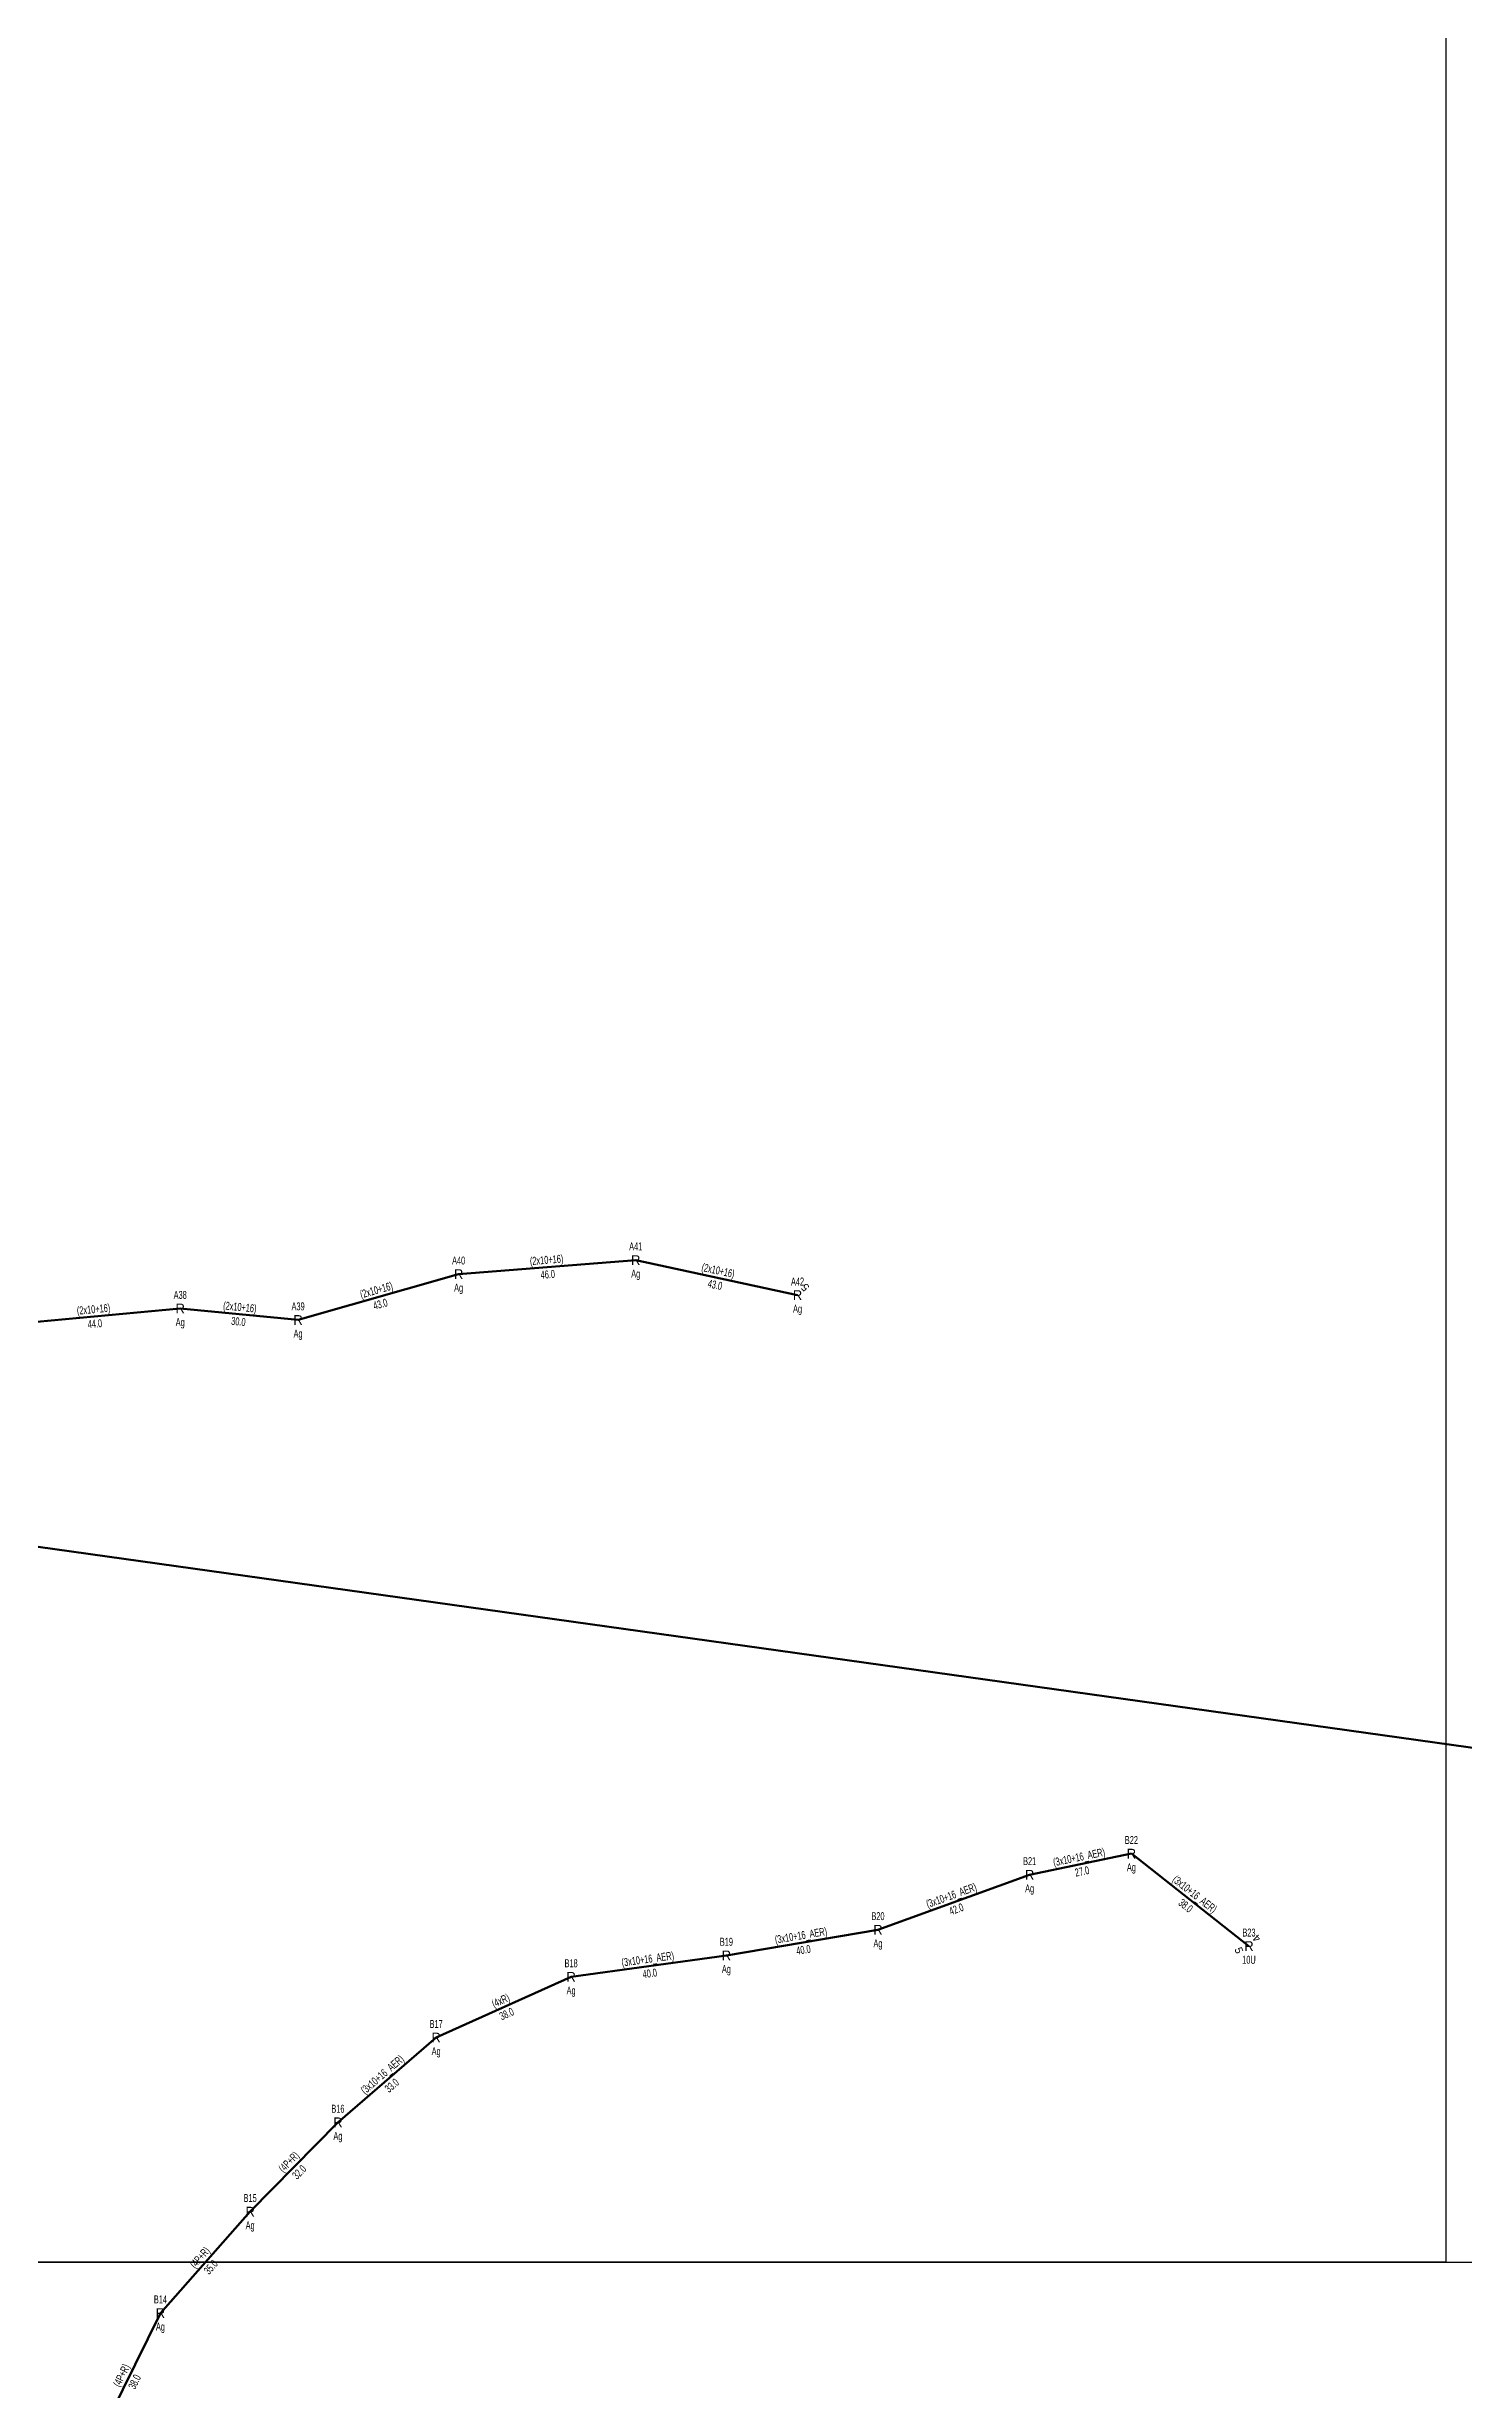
# Model space of a CAD drawing. Header units: millimetres. Extents: x 593538 to 596486, y 4087277 to 4091598.
# Drawn here: x 595523 to 595887, y 4090485 to 4091087 of the extents above; entities that cross this region are included whole.
import ezdxf
from ezdxf.enums import TextEntityAlignment as Align

# ---------------------------------------------------------------- set-up
doc = ezdxf.new("R2010")
doc.units = ezdxf.units.MM
doc.layers.add('ANTET', color=250, linetype='Continuous')
for name, color, linetype, lineweight in [('DIREK_AG_MEVCUT', 120, 'Continuous', 25), ('HAT_AG_HAVAI_MEVCUT', 126, 'Continuous', 50), ('KULLANICI', 1, 'Continuous', 25)]:
    doc.layers.add(name, color=color, linetype=linetype, lineweight=lineweight)
doc.styles.add('Direk', font='B_CAD')
doc.styles.get("Standard").update_dxf_attribs({"font": 'Arial'})

msp = doc.modelspace()

# ---------------------------------------------------------------- linework, layer by layer
at = {"layer": 'ANTET', "flags": 128}
for points in [[(594752.5, 4090517.5), (594752.5, 4091597.5), (595882.5, 4091597.5), (595882.5, 4090517.5), (594752.5, 4090517.5)], [(593952.5, 4089437.5), (593952.5, 4090517.5), (596292.5, 4090517.5), (596292.5, 4089437.5), (593952.5, 4089437.5)]]:
    msp.add_lwpolyline(points, close=True, dxfattribs=at)
at = {"layer": 'HAT_AG_HAVAI_MEVCUT'}
for p, q in [((595628.57, 4090771.65), (595674.13, 4090775.26)), ((595674.13, 4090775.26), (595715.76, 4090766.24)), ((595587.27, 4090759.85), (595628.57, 4090771.65)), ((595512.7, 4090758.7), (595556.95, 4090762.8)), ((595556.95, 4090762.8), (595587.27, 4090759.85)), ((595775.47, 4090617.14), (595801.65, 4090622.57)), ((595801.65, 4090622.57), (595831.9, 4090598.77)), ((595736.45, 4090602.99), (595775.47, 4090617.14)), ((595697.46, 4090596.4), (595736.45, 4090602.99)), ((595657.51, 4090590.87), (595697.46, 4090596.4)), ((595622.79, 4090575.26), (595657.51, 4090590.87)), ((595597.52, 4090553.45), (595622.79, 4090575.26)), ((595574.94, 4090530.48), (595597.52, 4090553.45)), ((595551.86, 4090504.4), (595574.94, 4090530.48)), ((595535.19, 4090470.67), (595551.86, 4090504.4))]:
    msp.add_line(p, q, dxfattribs=at)
at = {"layer": 'KULLANICI', "color": 6, "lineweight": 200, "flags": 128}
msp.add_lwpolyline([(594612.04, 4090825.43), (595023.3, 4090771.14), (595919.47, 4090645.63)], dxfattribs=at)
at = {"layer": 'KULLANICI', "flags": 128}
msp.add_lwpolyline([(594612.04, 4090825.43), (595023.3, 4090771.14), (595919.47, 4090645.63)], dxfattribs=at)
msp.add_lwpolyline([(594612.04, 4090825.43), (595023.3, 4090771.14), (595919.47, 4090645.63)], dxfattribs=at)

# ---------------------------------------------------------------- texts
at = {"layer": 'DIREK_AG_MEVCUT', "linetype": 'ByBlock', "width": 0.53}
for s, p in [('A40', (595628.57, 4090775.15)), ('A41', (595674.13, 4090778.76)), ('Ag', (595628.57, 4090768.15)), ('Ag', (595674.13, 4090771.76)), ('A42', (595715.76, 4090769.74)), ('A38', (595556.95, 4090766.3)), ('A39', (595587.27, 4090763.35)), ('Ag', (595715.76, 4090762.74)), ('Ag', (595556.95, 4090759.3)), ('Ag', (595587.27, 4090756.35)), ('B22', (595801.65, 4090626.07)), ('B21', (595775.47, 4090620.64)), ('Ag', (595801.65, 4090619.07)), ('Ag', (595775.47, 4090613.64)), ('B20', (595736.45, 4090606.49)), ('B19', (595697.46, 4090599.9)), ('Ag', (595736.45, 4090599.49)), ('B23', (595831.9, 4090602.27)), ('B18', (595657.51, 4090594.37)), ('10U', (595831.9, 4090595.27)), ('Ag', (595657.51, 4090587.37)), ('Ag', (595697.46, 4090592.9)), ('B17', (595622.79, 4090578.76)), ('Ag', (595622.79, 4090571.76)), ('B16', (595597.52, 4090556.95)), ('Ag', (595597.52, 4090549.95)), ('B15', (595574.94, 4090533.98)), ('Ag', (595574.94, 4090526.98)), ('B14', (595551.86, 4090507.9)), ('Ag', (595551.86, 4090500.9))]:
    msp.add_text(s, height=2.05, dxfattribs=at).set_placement(p, align=Align.MIDDLE_CENTER)
at = {"layer": 'DIREK_AG_MEVCUT', "linetype": 'ByBlock', "style": 'Direk'}
for p in [(595674.13, 4090775.26), (595628.57, 4090771.65), (595556.95, 4090762.8), (595715.76, 4090766.24), (595587.27, 4090759.85), (595775.47, 4090617.14), (595801.65, 4090622.57), (595736.45, 4090602.99), (595697.46, 4090596.4), (595831.9, 4090598.77), (595657.51, 4090590.87), (595622.79, 4090575.26), (595597.52, 4090553.45), (595574.94, 4090530.48), (595551.86, 4090504.4)]:
    msp.add_text('R', height=2.5, dxfattribs=at).set_placement(p, align=Align.MIDDLE_CENTER)
at = {"layer": 'DIREK_AG_MEVCUT', "color": 32, "style": 'Direk'}
for s, rotation, p in [('5', 495, (595717.74, 4090768.22)), ('4', 495, (595833.88, 4090600.75)), ('5', 292.5, (595829.31, 4090597.7))]:
    msp.add_text(s, height=2, rotation=rotation, dxfattribs=at).set_placement(p, align=Align.MIDDLE_CENTER)
at = {"layer": 'HAT_AG_HAVAI_MEVCUT', "lineweight": 30, "width": 0.53}
for s, rotation, p in [('(2x10+16)', 4.52477, (595651.28, 4090774.3)), ('(2x10+16)', 15.9454, (595607.68, 4090766.57)), ('(2x10+16)', 347.78206, (595695.12, 4090771.58)), ('(2x10+16)', 5.29008, (595534.74, 4090761.6)), ('(2x10+16)', 354.44277, (595572.19, 4090762.17)), ('(3x10+16_AER)', 11.71744, (595788.38, 4090620.69)), ('(3x10+16_AER)', 19.93452, (595755.67, 4090610.87)), ('(3x10+16_AER)', 321.79755, (595817.3, 4090611.34)), ('(3x10+16_AER)', 9.60094, (595716.81, 4090600.53)), ('(3x10+16_AER)', 7.87684, (595677.37, 4090594.47)), ('(4xR)', 24.21444, (595639.8, 4090583.84)), ('(3x10+16_AER)', 40.79202, (595609.6, 4090564.99)), ('(4P+R)', 45.49018, (595585.62, 4090542.56)), ('(4P+R)', 48.49894, (595562.77, 4090518)), ('(4P+R)', 63.69726, (595542.77, 4090487.91))]:
    msp.add_text(s, height=2.05, rotation=rotation, dxfattribs=at).set_placement(p, align=Align.CENTER)
for s, rotation, p in [('46.0', 4.52477, (595651.42, 4090772.61)), ('43.0', 347.78206, (595694.76, 4090769.92)), ('43.0', 15.9454, (595608.15, 4090764.93)), ('44.0', 5.29008, (595534.9, 4090759.91)), ('30.0', 354.44277, (595572.02, 4090760.48)), ('27.0', 11.71744, (595788.73, 4090619.02)), ('42.0', 19.93452, (595756.25, 4090609.27)), ('38.0', 321.79755, (595816.25, 4090610)), ('40.0', 9.60094, (595717.1, 4090598.86)), ('40.0', 7.87684, (595677.6, 4090592.79)), ('38.0', 24.21444, (595640.5, 4090582.29)), ('33.0', 40.79202, (595610.71, 4090563.71)), ('32.0', 45.49018, (595586.84, 4090541.37)), ('35.0', 48.49894, (595564.04, 4090516.88)), ('38.0', 63.69726, (595544.29, 4090487.16))]:
    msp.add_text(s, height=2.05, rotation=rotation, dxfattribs=at).set_placement(p, align=Align.TOP_CENTER)

doc.saveas('drawing.dxf')
